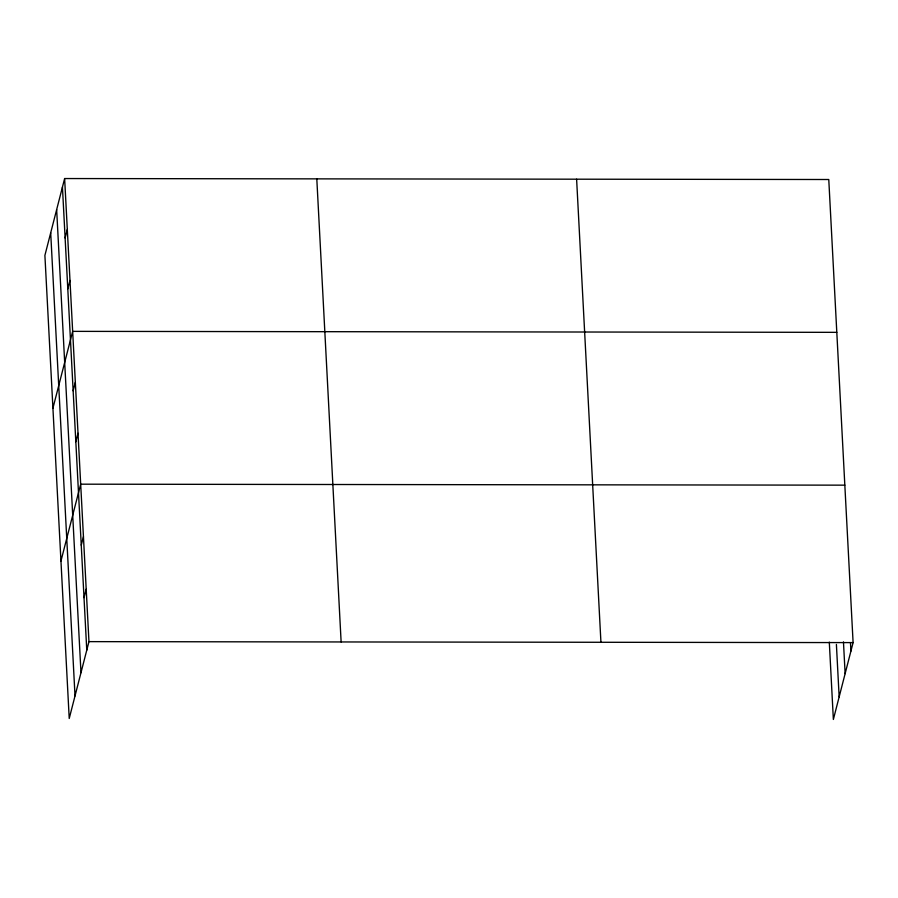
<?xml version="1.0" encoding="UTF-8"?>
<svg xmlns="http://www.w3.org/2000/svg" width="898" height="898" viewBox="0 0 898 898"><rect width="100%" height="100%" fill="white"/><g stroke="black" fill="none" stroke-linecap="round" stroke-linejoin="round"><path stroke-width="1.35" d="M64.634 178.545L44.9 255.402L69.225 718.49L88.958 641.632L64.634 178.545L828.775 179.51L853.1 642.598L833.366 719.455L829.303 642.115M65.127 237.992L67.305 229.484M67.799 288.931L69.988 280.423M52.926 408.22L72.659 331.362L836.801 332.339M73.153 390.81L75.331 382.301M75.825 441.749L78.014 433.24M60.952 561.037L80.685 484.179L844.827 485.156M81.258 545.176L83.447 536.667M84.019 597.653L86.197 589.155M88.958 641.632L853.1 642.598M850.485 642.822L850.911 651.106M843.458 641.902L845.13 673.657M836.397 644.416L839.159 696.904M576.606 179.196L600.93 642.283M316.803 178.87L341.128 641.958M62.445 187.053L86.769 650.141M56.653 209.604L80.977 672.692M50.692 232.84L75.017 695.928"/></g></svg>
